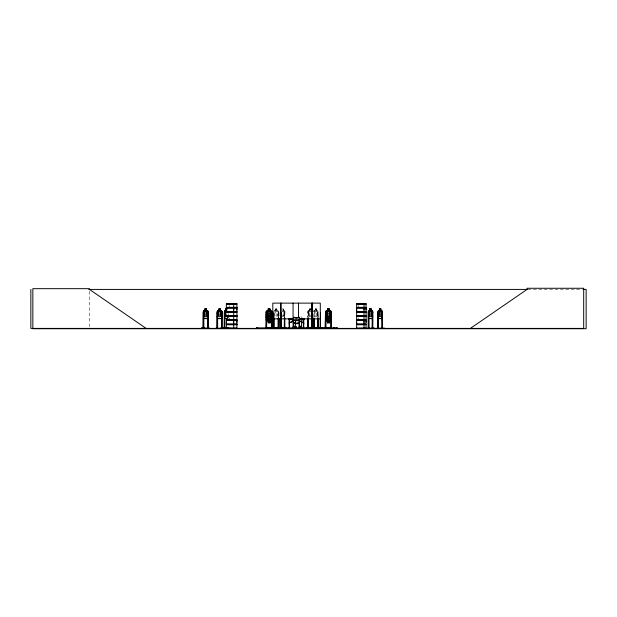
<?xml version="1.0" encoding="UTF-8"?>
<svg xmlns="http://www.w3.org/2000/svg" width="617" height="617" viewBox="0 0 617 617"><rect width="100%" height="100%" fill="white"/><g stroke="black" fill="none" stroke-linecap="round" stroke-linejoin="round"><path stroke-width="0.46" stroke-dasharray="3.08 2.31" d="M227.827 318.549L228.251 316.683M317.5 318.549L318.048 316.691M284.344 318.549L284.884 316.683M284.568 317.971L284.938 311.492L284.329 310.814M278.012 318.549L278.56 316.683M278.236 317.971L278.645 311.492L278.036 310.814L276.979 310.814L276.979 308.878L275.344 308.878L275.398 310.875L274.619 311.523L274.619 315.133L275.437 316.683L276.956 316.683L277.773 315.133L277.773 311.523L276.956 310.875M281.745 316.683L283.257 316.683L284.067 315.133L284.067 311.523L283.257 310.875M313.968 310.814L313.482 311.5L314.007 310.814L315.032 310.814M308.377 310.814L307.906 311.531L307.898 317.3M273.709 311.5L274.264 310.814L275.375 310.814M273.801 311.531L274.287 310.875L278.043 310.875M309.425 310.875L308.662 311.523L308.662 315.133L309.425 316.683L310.845 316.683M528.005 289.419L582.34 289.419M283.311 308.878L283.311 310.814M310.937 308.878L309.372 308.878L309.425 318.549M281.707 308.94L283.226 308.94L283.257 316.683M309.425 308.94L310.883 308.94M315.048 308.94L316.49 308.94M283.257 310.814L284.36 310.814M309.425 310.814L308.338 310.814L307.852 311.5L308.022 317.3M316.498 310.814L317.516 310.814M281.745 310.875L284.344 310.875M308.361 310.875L310.845 310.875M313.991 310.875L317.5 310.875L317.956 311.523L317.956 316.683M278.614 311.492L278.56 317.3M284.938 311.492L284.807 317.3M281.745 311.523L283.257 311.523M309.425 311.523L310.845 311.523M277.997 312.68L278.56 312.68M284.923 312.68L284.36 312.68L284.36 317.3M307.898 312.68L308.438 312.68L308.438 317.3M281.745 315.133L283.257 315.133M309.425 315.133L310.845 315.133M294.872 318.85L298.474 318.85M294.625 318.981L298.273 318.981M294.625 319.205L298.273 319.205M316.452 310.875L317.207 311.523L317.207 315.133L316.452 316.683L315.048 316.683L314.292 315.133L314.292 311.523L315.048 310.875L315.032 308.878M317.477 310.814L318.048 311.492L318.002 317.3M273.709 316.691L274.079 317.971L273.801 314.107M307.852 316.691L308.323 318.611M358.716 305.585L358.716 307.328M358.716 317.948L358.716 319.691M318.125 317.3L318.125 312.68L317.585 312.68L317.585 317.3M317.716 312.68L317.716 317.3M316.49 310.875L316.498 308.878L314.994 308.878L314.994 310.814M314.045 317.3L314.045 312.68L313.914 317.3M308.315 312.68L308.315 317.3M284.476 312.68L284.476 317.3M282.987 309.264L282.987 309.911M279.956 312.68L279.956 317.3M278.444 312.68L278.444 317.3M278.105 312.68L277.997 317.3M276.925 310.875L276.956 308.94L275.398 308.94L275.437 310.875M274.017 313.598L274.133 317.3M229.57 305.585L229.57 307.328M229.57 317.948L229.57 319.691M228.197 313.598L228.197 316.683M228.043 315.449L228.043 318.225M227.85 315.449L227.85 318.225M227.696 315.449L227.696 318.225M89.48 291.317L89.48 327.45M298.489 319.182A1.967 1.967 0 0 1 298.42 318.673M300.895 316.776A1.967 1.967 0 0 1 302.083 317.693M296.206 318.673A1.967 1.967 0 0 1 296.137 319.182M276.686 309.264L275.706 309.264L275.706 309.911L276.686 309.911L276.686 309.264M310.59 309.264L309.68 309.264L309.68 309.911L310.59 309.911L310.59 309.264M316.197 309.264L315.295 309.264L315.295 309.911L316.197 309.911L316.197 309.264M276.956 311.523L275.437 311.523L275.437 315.133L276.956 315.133L276.956 311.523M316.452 311.523L315.048 311.523L315.048 315.133L316.452 315.133L316.452 311.523"/><path stroke-width="0.93" d="M236.92 324.033L226.354 324.033L226.362 322.228M233.704 322.228L233.704 320.416L233.704 324.033M233.704 309.857L233.704 308.053L233.704 311.662M236.913 322.228L236.913 320.416M236.913 309.857L236.913 308.053M356.657 324.033L356.657 320.416L366.074 320.416L366.066 324.033L356.657 324.033L356.665 322.228M356.657 311.662L356.657 308.053L366.074 308.053L366.066 311.662L356.657 311.662L356.665 309.857M364.007 322.228L364.007 320.416L364.007 324.033M364.007 309.857L364.007 308.053L364.007 311.662M366.066 322.228L366.066 320.416M366.066 309.857L366.066 308.053M236.928 316.027L226.331 316.035L236.913 315.781M226.346 315.927L236.928 315.881M295.227 327.642L295.636 320.069M294.479 326.617L294 326.555L294.494 326.555M300.456 326.354L300.171 326.671L300.602 326.671M356.641 328.391L366.082 328.244L366.066 324.758L356.657 324.758L356.657 328.244M372.19 318.611L372.737 316.691L372.228 318.611L368.719 318.611L368.31 316.691M381.9 318.611L382.455 316.691M221.873 328.391L221.904 312.68M222.051 328.352L222.097 311.492L222.097 316.691L221.542 318.611L217.67 318.611L217.199 311.5L217.685 310.814L218.834 310.814M226.339 328.391L226.362 324.758L236.92 324.758M207.597 318.549L208.137 316.683M221.503 318.611L222.097 316.691M366.351 328.352L374.735 328.105M294.078 326.725L294.178 326.324M306.047 328.105L323.277 328.097M311.624 328.352L311.654 327.828M266.822 313.181L266.158 315.11L266.868 313.251L271.364 313.181L271.966 315.11M271.958 316.691L271.295 318.611L266.752 318.611L266.158 316.691L266.806 318.549L271.249 318.549M326.2 313.181L325.537 315.11L326.246 313.251L330.743 313.181L331.337 315.11M331.275 316.683L330.627 318.549L326.177 318.549M331.337 316.691L330.673 318.611L326.131 318.611L325.537 316.691M204.736 328.398L201.551 328.082L209.749 328.105M230.434 328.352L215.418 328.321M265.796 328.391L266.158 311.5L266.775 310.814L268.094 310.814M280.712 328.321L280.797 303.124M325.074 328.36L325.537 311.5L326.154 310.814L327.473 310.814L327.473 308.878L329.401 308.878L329.339 310.875L330.311 311.523L330.311 315.133L329.339 316.683L329.339 320.277L326.817 320.285L328.043 318.063C325.36 315.31 327.658 314.724 328.429 317.647C329.162 314.724 331.553 315.302 328.846 318.071C331.314 320.292 329.247 321.449 328.468 318.511L327.488 320.215L327.534 316.668L326.57 315.133L326.57 311.523L327.534 310.875L327.534 308.94L329.339 308.94M302.214 322.398L298.235 319.999M224.912 310.814L224.503 311.531L224.403 328.398M269.961 322.861L269.968 320.925L270.932 320.277L270.932 316.668L269.961 315.117L269.961 311.523L268.156 311.523L268.156 315.133L267.192 316.668L267.192 320.277L268.156 320.925L268.094 322.922L270.03 322.922L270.03 320.987M266.22 311.531L266.22 320.277L266.845 320.987L271.349 320.987L271.966 320.3L271.958 311.492L271.279 310.814L270.022 310.814L270.03 308.878L268.094 308.878L268.156 310.875L267.192 311.523L267.192 315.133L268.156 316.683L268.156 320.277L269.961 320.277L269.961 316.668L270.932 315.133L270.932 311.523L269.961 310.875L269.961 308.94L268.156 308.94M327.473 320.987L327.473 322.922L329.409 322.922L329.339 320.925L330.311 320.277L330.311 316.668L329.339 315.117L329.339 311.523L327.534 311.523L327.534 315.133L326.57 316.668L326.57 320.277L327.534 320.925L327.534 322.861M377.982 311.531L378.437 310.875L381.9 310.875M203.872 310.875L203.348 311.531L203.217 328.398M217.716 310.814L217.223 311.531L217.138 328.398M271.318 320.925L271.896 320.269M330.697 320.925L331.275 320.269M226.987 308.94L225.768 308.94L225.814 310.875L225.182 311.523L225.182 315.133L225.814 316.683L226.987 316.683M292.99 327.935L292.759 327.118L292.45 328.391M292.828 328.383L292.628 327.935M293.198 328.391L293.545 328.398M295.142 328.383L294.749 328.375L295.396 328.391L295.713 327.118M301.536 328.391L302.099 328.367L301.135 328.391M205.014 310.875L204.204 311.523L204.204 315.133L205.014 316.683L206.541 316.683L207.358 315.133L207.358 311.523L206.541 310.875L206.51 308.94L204.983 308.94M218.888 310.875L218.071 311.523L218.071 315.133L218.888 316.683L220.416 316.683L221.225 315.133L221.225 311.523L220.416 310.875L220.377 308.94L218.85 308.94L218.888 310.875L218.834 308.878L220.47 308.878L220.416 310.875M470.416 328.398L527.057 289.419L527.057 288.27L583.69 288.27L583.69 328.398L30.85 328.398L30.85 289.419M376.008 328.36L384.399 328.105M294.656 319.999L290.684 322.398M299.276 320.331L298.559 320.485A4.882 2.244 0 0 1 294.34 320.485L289.011 322.984L290.784 322.344M293.214 328.259L293.623 328.259M295.543 328.398L295.913 328.398M298.566 328.398L298.798 327.935M298.736 328.398L299.338 328.391M299.299 328.259L299.399 317.377M300.934 328.398L301.312 328.398M88.755 289.419L527.35 289.419M583.258 289.419L586.15 289.419L586.15 328.73L32.84 328.73L32.84 288.679L89.48 288.679L89.48 289.419L146.113 328.398M226.354 303.695L236.928 303.695M356.649 303.695L366.082 303.695M356.649 303.842L366.082 303.826L366.066 307.328L356.657 307.328L356.657 303.842M226.362 304.058L236.913 304.058M356.665 304.058L366.066 304.058M236.92 307.328L226.354 307.328L226.354 303.842L236.928 303.842L236.913 307.328M226.308 307.575L233.766 307.575M234.213 307.575L236.974 307.575M356.611 307.575L366.128 307.575M226.308 307.798L233.766 307.798M234.213 307.798L236.974 307.798M356.611 307.798L366.128 307.798M226.354 308.053L236.92 308.053L236.913 311.662M225.722 308.878L227.033 308.878M369.791 308.94L371.21 308.94L371.164 310.875L371.904 311.523L371.904 315.133L371.164 316.683L369.791 316.683L369.051 315.133L369.051 311.523L369.791 310.875L369.784 308.878M379.447 308.94L380.897 308.94M226.778 309.264L226.023 309.264L226.023 309.911L226.778 309.911M206.564 310.814L207.651 310.814L208.23 311.492L208.23 316.691L207.636 318.611L203.803 318.611L203.332 311.5L203.849 310.814L204.96 310.814L204.929 308.878L206.595 308.878L206.541 310.875M220.431 310.814L221.526 310.814M225.768 310.814L224.866 310.814L224.465 311.5L224.542 328.398M329.401 310.814L330.658 310.814L331.337 311.492L331.337 320.3L330.72 320.987L326.216 320.987L325.537 320.308L325.599 311.531M369.784 310.814L368.735 310.814L368.264 311.5L368.233 328.398M371.218 310.814L372.213 310.814M379.44 310.814L378.375 310.814L377.889 311.5L377.905 328.398M380.905 310.814L381.923 310.814M203.841 310.875L207.628 310.875M217.708 310.875L221.503 310.875M224.881 310.875L226.987 310.875M266.806 310.875L271.249 310.875M326.177 310.875L330.627 310.875M372.19 310.875L368.758 310.875L368.357 311.531L368.411 328.398M372.174 310.814L372.737 311.492L372.73 328.398M226.987 311.523L225.814 311.523L225.814 315.133L226.987 315.133M226.354 311.662L236.92 311.662M226.308 311.917L233.766 311.917M234.213 311.917L236.974 311.917M356.611 311.917L366.128 311.917M226.308 312.14L233.766 312.14M234.213 312.14L236.974 312.14M356.611 312.14L366.128 312.14M226.354 312.395L236.92 312.395L236.92 315.873M208.137 312.68L207.582 312.68L207.636 328.398M222.012 312.68L221.449 312.68L221.511 328.398L221.565 312.68M266.12 312.68L266.652 312.68L266.652 328.398M271.896 312.68L271.357 312.68L271.426 328.398M280.797 312.68L281.329 312.68M325.498 312.68L326.031 312.68L325.969 328.398M331.275 312.68L330.735 312.68L330.805 328.398M368.28 312.68L368.819 312.68L368.866 328.398M372.815 312.68L372.282 312.68L372.228 328.398M377.905 312.68L378.452 312.68L378.499 328.398M268.156 315.133L269.961 315.117M327.534 315.133L329.339 315.117M366.082 315.881L356.587 315.973L366.082 316.027M226.354 316.212L236.928 316.189L236.913 319.691M356.649 316.212L366.082 316.212L366.066 319.691L356.657 319.691L356.657 316.212M226.362 316.421L236.913 316.421M356.665 316.421L366.066 316.421M217.169 316.691L217.701 318.611M268.156 316.683L269.961 316.668M327.534 316.683L329.339 316.668M377.889 316.691L378.398 318.611L381.938 318.611M293.499 317.377L293.414 328.367L292.782 328.144M293.376 317.493L294.957 317.585A8.7 4.003 0 0 0 297.942 317.585L299.523 317.493M299.523 318.141L299.276 328.398L299.731 328.367L298.751 328.144L301.867 328.144M293.376 318.364L293.623 328.398M203.841 318.549L207.628 318.549M217.708 318.549L221.503 318.549M224.881 318.549L227.102 318.549M368.758 318.549L372.19 318.549M378.398 318.549L381.9 318.549M227.071 318.611L224.85 318.611L224.465 316.691L224.904 318.611M272.807 318.85L293.067 318.85L293.067 303.124M299.392 318.85L320.292 318.85M293.715 318.981L288.586 318.981L288.586 319.637L293.715 319.637M299.068 318.981L304.312 318.981L304.312 319.637L299.183 319.637M288.586 319.205L293.715 319.205M299.183 319.205L304.312 319.205M288.586 319.421L293.715 319.421M299.183 319.421L304.312 319.421M226.354 319.691L236.92 319.691M226.308 319.945L233.766 319.945M234.213 319.945L236.974 319.945M356.611 319.945L366.128 319.945M226.308 320.169L233.766 320.169M234.213 320.169L236.974 320.169M356.611 320.169L366.128 320.169M293.623 322.876L293.707 322.876A15.44 15.44 0 0 0 295.073 323.015M299.276 322.876L299.191 322.876A15.44 15.44 0 0 1 297.826 323.015M293.623 322.969L293.707 322.969A15.44 15.44 0 0 0 299.191 322.915L299.276 322.969M289.442 323.239L289.442 323.732M293.623 323.239L293.707 323.239A15.44 15.44 0 0 0 295.073 323.424M299.276 323.239L299.191 323.239A15.44 15.44 0 0 1 297.826 323.424M293.623 323.439L293.707 323.439A15.44 15.44 0 0 0 299.191 323.439L299.276 323.439M226.308 324.28L233.766 324.28M234.213 324.28L236.974 324.28M356.611 324.28L366.128 324.28M226.308 324.503L233.766 324.503M234.213 324.503L236.974 324.503M356.611 324.503L366.128 324.503M301.62 327.118L301.62 327.935M203.101 327.828L203.764 327.828M216.976 327.828L217.639 327.828M222.066 327.828L221.395 327.828L221.403 328.398M224.835 327.828L224.249 327.828L224.249 328.398L224.287 312.68L224.789 312.68L224.827 328.398M368.226 327.828L368.873 327.828M372.228 327.828L372.869 327.828L372.861 328.398M378.506 327.828L377.851 327.828L377.859 328.398M382.586 327.828L381.938 327.828L381.946 328.398M266.714 327.989L286.543 328.105M326.092 327.989L330.681 327.989M201.543 328.105L204.705 328.105M220.462 328.105L236.913 328.144M292.605 328.144L295.728 328.144L295.728 327.118L295.713 328.383M356.665 328.144L366.066 328.144M220.5 328.36L236.928 328.244L236.913 324.758M331.321 328.352L331.337 327.828M293.623 320.331L294.34 320.485M311.67 328.398L311.716 312.68L312.487 312.68L312.649 328.391M312.379 328.352L312.356 312.68M272.321 328.36L272.375 327.912M272.22 328.391L271.958 327.828M280.18 328.352L280.064 318.225M302.176 322.105L303.772 323.2L297.787 320.046M221.488 310.814L222.097 311.492M207.597 310.875L208.176 311.523L208.083 328.398L208.029 312.68M381.884 310.814L382.455 311.492L382.409 328.398M372.151 310.875L372.645 311.523M203.386 316.683L203.872 318.549M298.998 320.069L299.399 327.642L301.366 327.642L301.775 320.069A1.967 1.967 0 0 0 302.284 319.182M293.26 327.642L292.851 320.069A1.967 1.967 0 0 1 292.342 319.182M382.501 328.398L382.532 312.68L381.992 312.68L382.07 328.398M382.316 327.828L382.339 328.398M382.116 312.68L382.208 328.398M379.44 308.878L379.494 310.875L378.699 311.523L378.699 315.133L379.447 316.683L380.859 316.683L381.615 315.133L380.951 308.878L379.401 308.878L379.401 310.814M378.321 312.68L378.368 328.398M378.236 327.828L378.236 328.398M378.036 312.68L378.036 328.398M372.691 311.492L372.622 328.398M372.498 327.828L372.475 328.398M372.413 312.68L372.367 328.398M371.21 310.875L371.257 308.878L369.745 308.878L369.745 310.814M368.688 312.68L368.735 328.398M368.503 327.828L368.604 328.398M364.015 303.842L364.007 307.328M364.015 312.395L364.015 315.873M364.015 316.212L364.007 319.691M364.015 324.758L364.015 328.244M337.36 328.398L337.36 327.912L256.502 327.912L256.502 328.398M337.206 327.912L337.206 328.398M336.219 327.912L336.219 328.398M334.73 327.912L334.73 328.398M334.383 327.912L334.383 328.398M333.589 327.912L333.573 328.398M331.275 311.523L331.267 328.398M330.673 327.828L330.673 328.398M329.409 320.987L329.409 322.922M326.092 327.828L326.092 328.398M325.552 327.828L325.56 328.398M321.488 327.912L321.488 328.398M320.539 327.828L320.539 328.398M320.493 328.398L320.493 312.68L320.254 328.398L320.146 327.828M320.346 328.398L320.292 303.124L272.807 303.124L272.799 328.398M318.125 318.225L318.102 328.398M318.002 318.225L318.048 328.398M317.909 327.828L317.932 328.398M317.716 318.225L317.716 328.398M317.585 318.225L317.662 328.398L317.539 327.828M314.045 318.225L314.092 328.398M313.914 318.225L313.96 328.398M313.829 327.828L313.845 328.398M313.629 318.225L313.698 328.398M313.498 318.225L313.498 328.398M313.451 327.828L313.451 328.398M312.595 327.828L312.595 328.398M312.248 303.124L312.31 328.398M312.156 303.124L312.14 328.398M311.94 303.124L311.955 328.398M311.909 327.828L311.878 328.398M311.33 327.912L311.33 328.398M308.492 327.828L308.492 328.398M308.438 318.225L308.361 328.398M308.315 318.225L308.23 328.398M308.091 327.828L308.114 328.398M308.022 318.225L308.022 328.398M307.898 318.225L307.898 328.398M303.78 319.637L303.78 328.398M303.371 319.637L303.371 328.398M300.849 327.935L300.849 326.216L299.947 326.216L299.947 327.935M299.399 318.141L299.276 317.269A8.368 3.849 0 0 1 293.623 317.269L293.499 317.493M299.191 322.668L299.191 323.485M299.152 327.935L298.906 327.118L298.829 328.144M298.474 303.124L298.474 316.999M296.445 326.493L296.445 327.033M294.702 327.935L294.702 326.216L293.8 326.216L293.8 327.935M293.707 322.668L293.707 323.485M292.759 327.118L292.666 328.144M289.527 319.637L289.527 328.398M289.118 319.637L289.118 328.398M284.969 327.828L284.969 328.398M284.807 318.225L284.884 328.398M284.722 327.828L284.738 328.398M284.56 327.828L284.56 328.398M284.476 318.225L284.422 328.398M284.36 318.225L284.306 328.398M281.391 327.828L281.391 328.398M281.236 312.68L281.236 328.398M281.144 312.68L281.144 328.398M280.951 303.124L280.99 328.398M280.905 327.828L280.858 328.398M280.565 327.828L280.565 328.398M280.511 318.225L280.45 328.398L280.403 318.225M280.218 327.912L280.218 328.398M279.956 318.225L279.987 328.398M279.902 327.828L279.887 328.398M279.069 327.912L279.069 328.398M278.56 318.225L278.522 328.398M278.444 318.225L278.444 328.398M278.36 327.828L278.36 328.398L278.19 327.828M278.105 318.225L278.059 328.398M277.943 327.828L277.943 328.398M274.179 327.828L274.179 328.398M274.133 318.225L274.071 328.398M273.956 327.828L273.933 328.398M273.747 327.828L273.763 328.398M273.678 318.225L273.678 328.398M273.57 318.225L273.609 328.398M273.37 327.912L273.37 328.398M273.146 318.357L273.161 328.398M273.007 312.68L273.007 328.398M272.953 312.68L272.969 328.398M271.896 311.523L271.896 328.398M271.295 327.828L271.303 328.398M266.714 327.828L266.714 328.398M266.182 327.828L266.189 328.398M257.644 327.912L257.644 328.398M256.834 327.912L256.834 328.398M256.649 327.912L256.649 328.398M236.913 324.033L236.92 320.416L226.354 320.416L226.354 324.033M233.712 303.842L233.704 307.328M233.704 312.395L233.712 315.873M233.712 316.212L233.704 319.691M233.712 324.758L233.712 328.244M228.205 327.828L228.236 328.398M228.043 327.828L228.082 328.398M227.912 327.828L227.982 328.398M227.85 327.828L227.812 328.398M227.688 327.828L227.658 328.398M225.768 308.878L225.768 310.875M224.673 327.828L224.673 328.398M217.639 328.398L217.585 312.68L217.03 312.68L217.03 328.398M217.477 312.68L217.531 328.398M217.408 327.828L217.392 328.398M217.207 327.828L217.223 328.398M208.191 328.398L208.191 327.828L207.528 327.828L207.528 328.398M207.69 312.68L207.759 328.398M205.014 308.94L204.983 310.875M203.764 328.398L203.718 312.68L203.155 312.68L203.155 328.398M203.602 312.68L203.656 328.398M203.517 327.828L203.541 328.398M203.332 327.828L203.348 328.398M299.276 320.107A4.55 2.098 0 0 1 293.623 320.107M270.038 328.321L275.737 328.074L270.053 328.398M267.385 315.765L268.665 318.063C266.043 320.709 268.356 321.295 269.089 318.511C269.745 321.449 272.028 320.292 269.467 318.071C272.174 315.302 269.783 314.724 269.058 317.647L268.033 315.835L267.385 315.765M206.271 309.264L205.291 309.264L205.291 309.911L206.271 309.911L206.271 309.264M220.138 309.264L219.158 309.264L219.158 309.911L220.138 309.911L220.138 309.264M269.644 309.264L268.48 309.264L268.48 309.911L269.644 309.911L269.644 309.264M329.015 309.264L327.858 309.264L327.858 309.911L329.015 309.911L329.015 309.264M370.925 309.264L370.038 309.264L370.038 309.911L370.925 309.911L370.925 309.264M380.604 309.264L379.702 309.264L379.702 309.911L380.604 309.911L380.604 309.264M206.541 311.523L205.014 311.523L205.014 315.133L206.541 315.133L206.541 311.523M220.416 311.523L218.888 311.523L218.888 315.133L220.416 315.133L220.416 311.523M371.164 311.523L369.791 311.523L369.791 315.133L371.164 315.133L371.164 311.523M380.859 311.523L379.447 311.523L379.447 315.133L380.859 315.133L380.859 311.523M366.074 312.395L356.657 312.395L356.657 315.873L366.066 315.781L366.074 312.395M269.644 321.889L268.48 321.889L268.48 322.537L269.644 322.537L269.644 321.889M329.015 321.889L327.858 321.889L327.858 322.537L329.015 322.537L329.015 321.889M303.695 323.239L303.448 323.732L303.695 323.239"/></g></svg>
